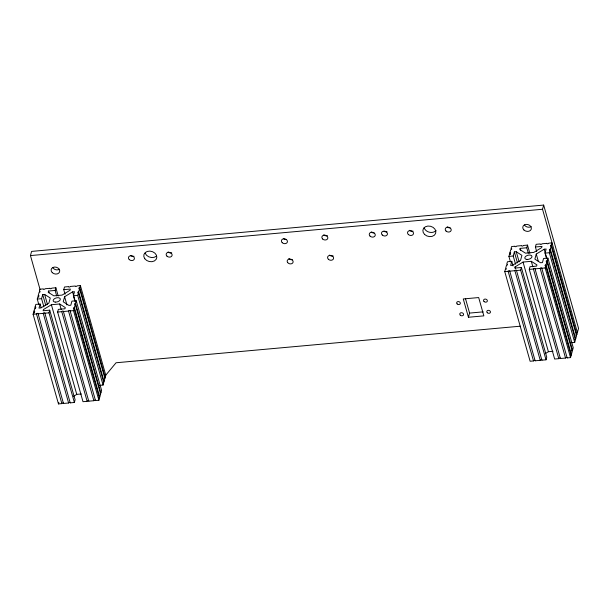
<?xml version="1.0" encoding="UTF-8"?>
<svg xmlns="http://www.w3.org/2000/svg" width="609" height="609" viewBox="0 0 609 609"><rect width="100%" height="100%" fill="white"/><g stroke="black" fill="none" stroke-linecap="round" stroke-linejoin="round"><path stroke-width="0.91" d="M40.011 289.366L30.45 255.582L31.592 251.403L543.67 205.081L578.55 328.35L576.83 334.638A0.845 0.472 -15.8 0 0 575.825 335.216M74.93 301.28L73.377 295.791L74.504 291.703L72.585 291.871L64.615 296.712L63.222 301.798L68.878 305.413L70.796 305.238L71.915 301.143L76.232 300.755L75.524 303.328A0.845 0.472 -15.8 0 0 74.58 303.899A0.845 0.472 -15.8 0 0 75.25 304.325L74.382 307.507A0.845 0.472 -15.8 0 0 73.377 308.085A0.845 0.472 -15.8 0 0 74.108 308.504L99.473 398.157L98.902 400.258L95.499 400.57A0.845 0.472 -15.8 0 0 94.844 400.105A0.845 0.472 -15.8 0 0 93.885 400.714L88.762 401.179A0.845 0.472 -15.8 0 0 88.099 400.714A0.845 0.472 -15.8 0 0 87.148 401.323L82.999 401.696L57.627 312.052L58.357 309.38L64.965 308.778L65.292 307.568L59.667 303.975L51.392 304.728L43.467 309.539L43.132 310.757L49.732 310.156L75.105 399.809L74.374 402.48L70.218 402.853A0.845 0.472 -15.8 0 0 69.563 402.389A0.845 0.472 -15.8 0 0 68.611 402.998L63.481 403.462A0.845 0.472 -15.8 0 0 62.826 402.998A0.845 0.472 -15.8 0 0 61.867 403.607L58.472 403.919L33.099 314.267L33.678 312.166A0.845 0.472 -15.8 0 0 34.683 311.587A0.845 0.472 -15.8 0 0 33.952 311.161L34.82 307.987A0.845 0.472 -15.8 0 0 35.832 307.408A0.845 0.472 -15.8 0 0 35.094 306.982L35.802 304.409L40.11 304.02L41.146 307.682M38.816 304.553L37.263 299.065L37.971 296.492A0.845 0.472 -15.8 0 0 38.976 295.913A0.845 0.472 -15.8 0 0 38.245 295.487L39.113 292.312A0.845 0.472 -15.8 0 0 40.118 291.734A0.845 0.472 -15.8 0 0 39.387 291.308L39.966 289.199L43.361 288.894A0.845 0.472 -15.8 0 0 44.023 289.359A0.845 0.472 -15.8 0 0 44.975 288.75L50.098 288.285A0.845 0.472 -15.8 0 0 50.76 288.75A0.845 0.472 -15.8 0 0 51.712 288.141L55.868 287.768L58.198 295.997M40.11 304.02L38.991 308.116L40.91 307.941L48.88 303.099L50.273 298.014L44.617 294.406L42.699 294.581L41.579 298.669L43.909 306.906M55.868 287.768L55.13 290.44L48.53 291.033L48.195 292.251L53.82 295.837L62.103 295.091L70.027 290.272L70.362 289.062L63.755 289.656L65.049 294.231M74.374 402.48L49.002 312.828L49.732 310.156M63.755 289.656L64.485 286.984L68.642 286.611A0.845 0.472 -15.8 0 0 69.297 287.075A0.845 0.472 -15.8 0 0 70.256 286.466L75.379 286.002A0.845 0.472 -15.8 0 0 76.041 286.466A0.845 0.472 -15.8 0 0 76.993 285.849L80.388 285.545L105.76 375.197L105.182 377.298A0.845 0.472 -15.8 0 0 104.367 377.61M98.902 400.258L73.529 310.613L74.108 308.504M99.61 385.368L103.058 385.055L77.693 295.403L78.394 292.83A0.845 0.472 -15.8 0 1 77.724 292.404A0.845 0.472 -15.8 0 1 78.668 291.833L79.543 288.651A0.845 0.472 -15.8 0 1 78.805 288.232A0.845 0.472 -15.8 0 1 79.817 287.654L80.388 285.545M58.472 403.919L58.852 402.511M98.932 397.464A0.845 0.472 -15.8 0 1 99.747 397.152L100.614 393.977L75.25 304.325M100.127 393.285A0.845 0.472 -15.8 0 1 100.888 392.972L101.596 390.399L76.232 300.755M103.058 385.055L103.766 382.482L78.394 292.83M103.271 381.79A0.845 0.472 -15.8 0 1 104.04 381.478L104.908 378.303L79.543 288.651M468.435 317.259L463.259 298.95L478.674 297.557L483.851 315.865L468.435 317.259L469.577 313.087L465.436 298.433M546.577 258.619L545.025 253.131L546.151 249.035L544.233 249.21L536.263 254.052L534.869 259.137L540.526 262.745L542.444 262.57L543.563 258.475L547.879 258.087L547.171 260.66A0.845 0.472 -15.8 0 0 546.227 261.231A0.845 0.472 -15.8 0 0 546.897 261.657L546.029 264.839A0.845 0.472 -15.8 0 0 545.025 265.417A0.845 0.472 -15.8 0 0 545.755 265.836L571.12 355.489L570.549 357.597L567.146 357.902A0.845 0.472 -15.8 0 0 566.492 357.437A0.845 0.472 -15.8 0 0 565.533 358.046L560.409 358.511A0.845 0.472 -15.8 0 0 559.747 358.046A0.845 0.472 -15.8 0 0 558.796 358.655L554.647 359.036L529.274 269.384L530.005 266.712L536.613 266.11L536.94 264.9L531.314 261.307L523.04 262.06L515.115 266.871L514.78 268.089L521.388 267.488L546.753 357.14L546.022 359.812L541.873 360.185A0.845 0.472 -15.8 0 0 541.211 359.721A0.845 0.472 -15.8 0 0 540.259 360.33L535.128 360.794A0.845 0.472 -15.8 0 0 534.474 360.33A0.845 0.472 -15.8 0 0 533.514 360.947L530.119 361.251L504.754 271.599L505.325 269.498A0.845 0.472 -15.8 0 0 506.33 268.919A0.845 0.472 -15.8 0 0 505.599 268.493L506.475 265.318A0.845 0.472 -15.8 0 0 507.48 264.74A0.845 0.472 -15.8 0 0 506.741 264.314L507.449 261.741L511.758 261.352L513.06 265.927M510.464 261.885L508.911 256.397L509.619 253.824A0.845 0.472 -15.8 0 0 510.624 253.245A0.845 0.472 -15.8 0 0 509.893 252.819L510.761 249.644A0.845 0.472 -15.8 0 0 511.766 249.066A0.845 0.472 -15.8 0 0 511.035 248.639L511.613 246.538L515.008 246.226A0.845 0.472 -15.8 0 0 515.671 246.691A0.845 0.472 -15.8 0 0 516.622 246.082L521.746 245.617A0.845 0.472 -15.8 0 0 522.408 246.082A0.845 0.472 -15.8 0 0 523.359 245.473L527.516 245.1L529.845 253.329M511.758 261.352L510.639 265.448L512.557 265.273L520.528 260.431L521.921 255.346L516.265 251.738L514.346 251.913L513.227 256.001L515.557 264.237M527.516 245.1L526.777 247.772L520.177 248.365L519.842 249.583L525.476 253.169L533.75 252.423L541.675 247.604L542.01 246.394L535.402 246.988L536.696 251.563M546.022 359.812L520.649 270.16L521.388 267.488M577.408 332.529L542.528 209.26L543.67 205.081M535.402 246.988L536.141 244.316L540.29 243.943A0.845 0.472 -15.8 0 0 540.944 244.407A0.845 0.472 -15.8 0 0 541.903 243.798L547.027 243.334A0.845 0.472 -15.8 0 0 547.689 243.798A0.845 0.472 -15.8 0 0 548.64 243.189L552.036 242.877L551.465 244.985L576.83 334.638M570.549 357.597L545.177 267.945L545.755 265.836M571.257 342.7L574.706 342.387L549.341 252.735L550.041 250.162A0.845 0.472 -15.8 0 1 549.371 249.736A0.845 0.472 -15.8 0 1 550.315 249.165L551.191 245.983A0.845 0.472 -15.8 0 1 550.46 245.564A0.845 0.472 -15.8 0 1 551.465 244.985M570.435 355.313A0.845 0.472 -15.8 0 1 571.394 354.484L572.27 351.309L546.897 261.657M571.638 351.119A0.845 0.472 -15.8 0 1 572.544 350.304L573.244 347.731L547.879 258.087M574.706 342.387L575.414 339.814L550.041 250.162M574.736 339.51A0.845 0.472 -15.8 0 1 575.688 338.81L576.556 335.635L551.191 245.983M105.76 375.197L116.06 362.766L520.33 326.196M73.59 396.299L76.757 394.373L81.355 393.962M545.238 353.631L548.404 351.705L553.002 351.294M30.45 255.582L542.528 209.26M37.263 299.065L41.579 298.669M73.377 295.791L77.693 295.403M508.911 256.397L513.227 256.001M545.025 253.131L549.341 252.735M33.099 314.267L36.502 313.962A0.845 0.472 -15.8 0 1 37.453 313.353A0.845 0.472 -15.8 0 1 38.116 313.818L63.481 403.462M38.116 313.818L43.239 313.353A0.845 0.472 -15.8 0 1 44.191 312.737A0.845 0.472 -15.8 0 1 44.853 313.209L70.218 402.853M44.853 313.209L49.002 312.828M57.627 312.052L61.783 311.671A0.845 0.472 -15.8 0 1 62.735 311.062A0.845 0.472 -15.8 0 1 63.389 311.526L88.762 401.179M63.389 311.526L68.52 311.062A0.845 0.472 -15.8 0 1 69.472 310.453A0.845 0.472 -15.8 0 1 70.134 310.917L95.499 400.57M70.134 310.917L73.529 310.613M504.754 271.599L508.15 271.294A0.845 0.472 -15.8 0 1 509.101 270.685A0.845 0.472 -15.8 0 1 509.763 271.15L535.128 360.794M509.763 271.15L514.887 270.685A0.845 0.472 -15.8 0 1 515.846 270.076A0.845 0.472 -15.8 0 1 516.501 270.541L541.873 360.185M516.501 270.541L520.649 270.16M529.274 269.384L533.431 269.011A0.845 0.472 -15.8 0 1 534.382 268.394A0.845 0.472 -15.8 0 1 535.037 268.858L560.409 358.511M535.037 268.858L540.168 268.394A0.845 0.472 -15.8 0 1 541.119 267.785A0.845 0.472 -15.8 0 1 541.782 268.249L567.146 357.902M541.782 268.249L545.177 267.945M469.577 313.087L483.181 311.854M550.315 249.165L575.688 338.81M544.233 249.21L545.268 252.864M545.786 254.699L546.562 257.44M547.171 260.66L572.544 350.304M546.029 264.839L571.394 354.484M536.263 254.052L538.333 261.368M540.168 268.394L565.533 358.046M531.314 261.307L532.867 266.803M533.431 269.011L558.796 358.655M526.777 247.772L528.33 253.26M520.177 248.365L520.695 250.2M523.04 262.06L548.404 351.705M516.265 251.738L519.112 261.801M514.346 251.913L517.452 262.89M515.115 266.871L515.633 268.706M509.893 252.819L510.411 254.653M514.887 270.685L540.259 360.33M508.15 271.294L533.514 360.947M79.817 287.654L105.182 377.298M78.668 291.833L104.04 381.478M72.585 291.871L75.173 301.021M75.524 303.328L100.888 392.972M74.382 307.507L99.747 397.152M64.615 296.712L66.944 304.949M68.52 311.062L93.885 400.714M59.667 303.975L61.22 309.463M61.783 311.671L87.148 401.323M55.13 290.44L56.683 295.928M48.53 291.033L49.047 292.868M51.392 304.728L76.757 394.373M44.617 294.406L47.464 304.47M42.699 294.581L45.804 305.558M38.245 295.487L38.763 297.321M43.239 313.353L68.611 402.998M35.094 306.982L35.611 308.816M36.502 313.962L61.867 403.607M33.952 311.161L34.469 312.996M387.027 231.664A3.037 2.39 15.3 0 1 384.035 231.291M374.093 232.942A3.06 2.406 15.3 0 1 371.201 231.953M413.069 231.138A3.03 2.383 15.3 0 1 409.476 230.309M450.051 227.85A3.03 2.383 15.3 0 1 447.189 226.868M436.052 230.476A6.608 5.199 15.3 0 1 429.459 232.242A6.608 5.199 15.3 0 1 424.161 227.72M292.35 259.67A3.03 2.383 15.3 0 1 288.864 258.475M286.253 239.497A3.06 2.406 15.3 0 1 283.368 238.5M327.406 235.668A3.037 2.39 15.3 0 1 323.805 234.838M333.146 255.932A3.06 2.406 15.3 0 1 329.522 255.095M156.277 256.275A6.63 5.215 15.3 0 1 145.201 253.245M171.7 252.796A3.03 2.383 15.3 0 1 168.107 251.966M133.988 256.237A3.03 2.383 15.3 0 1 130.395 255.407M531.17 226.556A4.377 3.441 15.3 0 1 524.41 224.995M59.522 269.224A4.377 3.441 15.3 0 1 52.755 267.656M576.556 335.635A0.845 0.472 -15.8 0 1 576.335 335.643M571.12 355.489A0.845 0.472 -15.8 0 1 570.907 355.496M104.908 378.303A0.845 0.472 -15.8 0 1 104.497 378.288M103.766 382.482A0.845 0.472 -15.8 0 1 103.233 382.383M100.614 393.977A0.845 0.472 -15.8 0 1 100.234 393.947M99.473 398.157A0.845 0.472 -15.8 0 1 98.902 398.08M382.285 235.013A3.037 2.39 15.3 0 0 387.332 234.556A3.037 2.39 15.3 0 0 383.784 231.146A3.037 2.39 15.3 0 0 382.285 235.013M484.064 301.539A1.934 1.522 15.3 0 0 487.284 301.249A1.934 1.522 15.3 0 0 485.015 299.072A1.934 1.522 15.3 0 0 484.064 301.539M370.059 236.125A3.06 2.406 15.3 0 0 375.144 235.668A3.06 2.406 15.3 0 0 371.566 232.235A3.06 2.406 15.3 0 0 370.059 236.125M487.284 312.714A1.865 1.469 15.3 0 0 490.39 312.432A1.865 1.469 15.3 0 0 488.205 310.331A1.865 1.469 15.3 0 0 487.284 312.714M457.161 303.944A1.865 1.469 15.3 0 0 460.267 303.663A1.865 1.469 15.3 0 0 458.082 301.569A1.865 1.469 15.3 0 0 457.161 303.944M460.282 315.18A1.934 1.522 15.3 0 0 463.502 314.891A1.934 1.522 15.3 0 0 461.234 312.721A1.934 1.522 15.3 0 0 460.282 315.18M408.327 234.48A3.03 2.383 15.3 0 0 413.374 234.031A3.03 2.383 15.3 0 0 409.827 230.628A3.03 2.383 15.3 0 0 408.327 234.48M446.039 231.047A3.03 2.383 15.3 0 0 451.086 230.59A3.03 2.383 15.3 0 0 447.539 227.187A3.03 2.383 15.3 0 0 446.039 231.047M424.618 234.465A6.608 5.199 15.3 0 0 435.61 233.468A6.608 5.199 15.3 0 0 427.868 226.053A6.608 5.199 15.3 0 0 424.618 234.465M322.663 239.01A3.037 2.39 15.3 0 0 327.718 238.553A3.037 2.39 15.3 0 0 324.163 235.15A3.037 2.39 15.3 0 0 322.663 239.01M287.722 262.646A3.03 2.383 15.3 0 0 292.876 262.745A3.03 2.383 15.3 0 0 289.854 259.046A3.03 2.383 15.3 0 0 287.722 262.646M328.38 259.274A3.06 2.406 15.3 0 0 333.466 258.81A3.06 2.406 15.3 0 0 329.888 255.377A3.06 2.406 15.3 0 0 328.38 259.274M282.226 242.679A3.06 2.406 15.3 0 0 287.311 242.222A3.06 2.406 15.3 0 0 283.725 238.789A3.06 2.406 15.3 0 0 282.226 242.679M523.923 229.974A4.377 3.441 15.3 0 0 531.208 229.319A4.377 3.441 15.3 0 0 526.077 224.401A4.377 3.441 15.3 0 0 523.923 229.974M144.79 258.741A6.63 5.215 15.3 0 0 156.102 259.419A6.63 5.215 15.3 0 0 149.959 251.114A6.63 5.215 15.3 0 0 144.79 258.741M166.965 256.145A3.03 2.383 15.3 0 0 172.004 255.689A3.03 2.383 15.3 0 0 168.457 252.286A3.03 2.383 15.3 0 0 166.965 256.145M129.253 259.579A3.03 2.383 15.3 0 0 134.292 259.122A3.03 2.383 15.3 0 0 130.745 255.719A3.03 2.383 15.3 0 0 129.253 259.579M52.275 272.642A4.377 3.441 15.3 0 0 59.553 271.987A4.377 3.441 15.3 0 0 54.429 267.069A4.377 3.441 15.3 0 0 52.275 272.642M526.899 259.434A3.677 2.048 -15.8 0 0 531.962 256.366A3.677 2.048 -15.8 0 0 526.321 255.917A3.677 2.048 -15.8 0 0 526.899 259.434M55.252 302.102A3.677 2.048 -15.8 0 0 60.314 299.034A3.677 2.048 -15.8 0 0 54.673 298.585A3.677 2.048 -15.8 0 0 55.252 302.102"/></g></svg>
